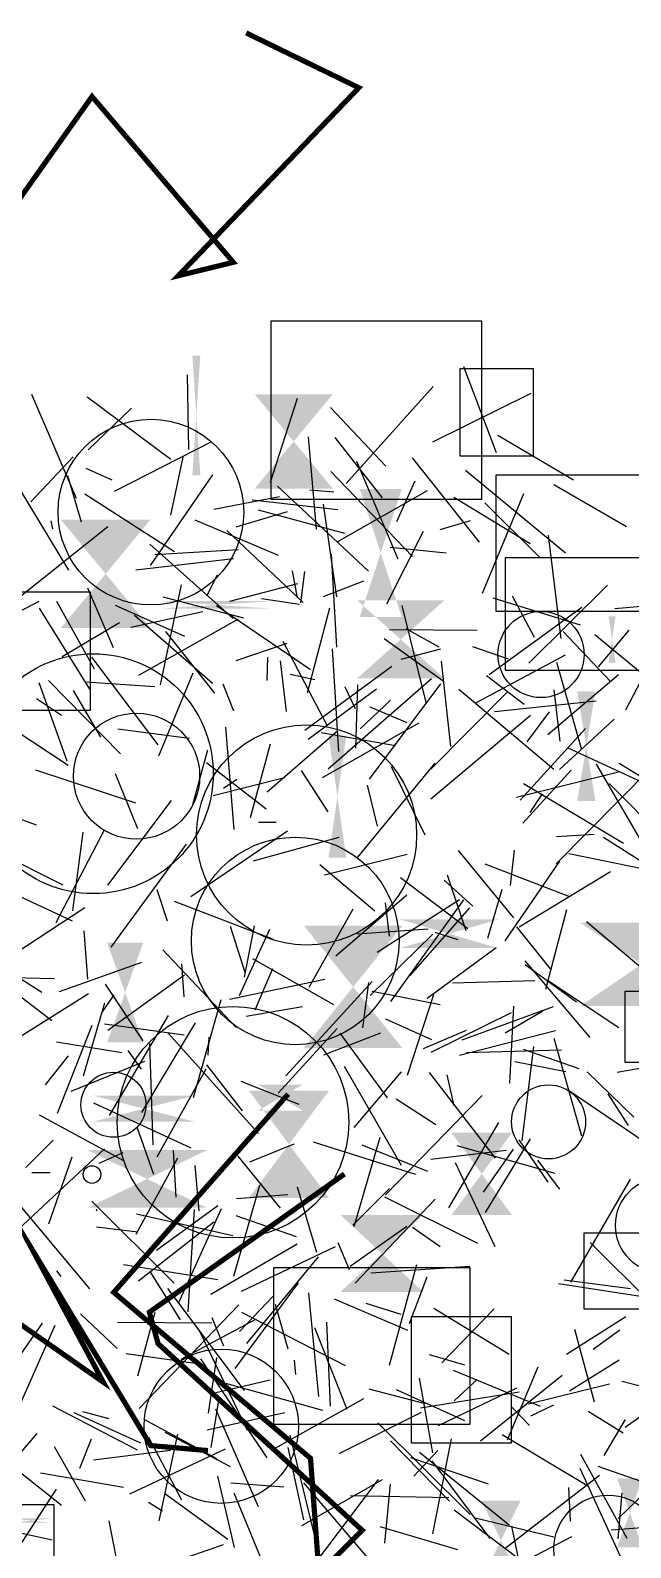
# Model space of a CAD drawing. Extents: x 39652501 to 39653363, y 39457785 to 39458687.
# Drawn here: x 39652754.6 to 39652812.2, y 39458531.9 to 39458677.4 of the extents above; entities that cross this region are included whole.
import ezdxf

# ---------------------------------------------------------------- set-up
doc = ezdxf.new("R2010")
doc.units = 0
doc.layers.get('0').update_dxf_attribs({"linetype": 'CONTINUOUS'})

msp = doc.modelspace()

# ---------------------------------------------------------------- linework, layer by layer
for p, q in [((39652769.8069, 39458637.1717), (39652769.6883, 39458644.3563)), ((39652799.3086, 39458636.8832), (39652796.1643, 39458645.1036)), ((39652784.8954, 39458633.933), (39652793.2342, 39458643.2443)), ((39652793.1928, 39458637.9183), (39652802.6252, 39458642.5989)), ((39652759.0261, 39458632.4831), (39652754.7534, 39458642.4489)), ((39652768.0781, 39458636.217), (39652760.0532, 39458642.2036)), ((39652760.1445, 39458637.1564), (39652764.316, 39458641.1409)), ((39652777.6544, 39458634.0602), (39652780.2384, 39458642.1104)), ((39652788.6985, 39458635.574), (39652783.403, 39458641.2314)), ((39652782.0482, 39458629.5452), (39652781.2929, 39458638.4164)), ((39652788.3702, 39458632.5379), (39652783.8359, 39458638.3319)), ((39652806.6991, 39458634.2527), (39652799.4337, 39458638.5154)), ((39652771.9783, 39458637.9188), (39652762.6486, 39458633.1658)), ((39652758.7195, 39458636.478), (39652754.6573, 39458632.1786)), ((39652762.465, 39458634.2519), (39652759.9788, 39458635.3563)), ((39652768.067, 39458630.8871), (39652769.2759, 39458636.4362)), ((39652785.8907, 39458636.0611), (39652789.8352, 39458626.6869)), ((39652791.2203, 39458636.375), (39652797.6658, 39458628.2901)), ((39652752.6104, 39458634.9879), (39652758.2686, 39458625.628)), ((39652758.1639, 39458634.6932), (39652759.493, 39458630.2624)), ((39652772.0922, 39458634.767), (39652766.092, 39458626.068)), ((39652783.4348, 39458635.0865), (39652791.2579, 39458626.9401)), ((39652789.7587, 39458630.271), (39652791.5221, 39458634.1748)), ((39652805.9306, 39458627.2448), (39652796.3463, 39458635.1838)), ((39652768.4232, 39458627.3592), (39652759.8429, 39458632.9125)), ((39652772.2003, 39458631.4765), (39652778.5019, 39458632.6926)), ((39652778.3253, 39458633.6581), (39652787.0467, 39458625.5108)), ((39652783.7179, 39458633.109), (39652781.418, 39458633.2786)), ((39652784.0221, 39458628.3328), (39652792.6839, 39458633.2567)), ((39652795.2075, 39458632.6242), (39652802.54, 39458628.17)), ((39652797.9571, 39458623.4011), (39652801.9207, 39458632.9827)), ((39652804.8117, 39458633.8248), (39652811.7756, 39458629.7882)), ((39652774.3391, 39458629.7842), (39652779.2642, 39458631.2401)), ((39652775.8905, 39458632.3652), (39652784.0879, 39458631.4372)), ((39652784.7776, 39458629.1379), (39652776.4787, 39458631.3838)), ((39652782.685, 39458631.9397), (39652783.984, 39458623.057)), ((39652803.439, 39458626.8618), (39652798.195, 39458632.0782)), ((39652762.0468, 39458629.7781), (39652752.7065, 39458622.3077)), ((39652756.7687, 39458629.564), (39652756.6059, 39458630.3308)), ((39652778.4056, 39458627.0103), (39652770.4062, 39458630.424)), ((39652793.9055, 39458629.5304), (39652796.8178, 39458630.3898)), ((39652766.0816, 39458628.1016), (39652774.049, 39458620.9902)), ((39652773.4384, 39458629.4161), (39652780.7724, 39458622.514)), ((39652792.2767, 39458629.326), (39652788.7543, 39458622.3594)), ((39652805.4994, 39458619.0485), (39652804.2938, 39458628.9644)), ((39652764.7243, 39458625.6424), (39652774.0786, 39458626.7432)), ((39652766.5478, 39458627.1169), (39652774.5665, 39458627.5956)), ((39652783.4569, 39458627.1436), (39652783.9681, 39458618.2224)), ((39652789.1027, 39458627.8276), (39652794.4716, 39458627.2813)), ((39652771.5361, 39458623.1526), (39652772.5625, 39458625.1621)), ((39652779.7249, 39458625.5595), (39652780.2036, 39458622.9697)), ((39652780.5592, 39458622.4725), (39652780.9262, 39458625.4784)), ((39652760.0969, 39458623.9206), (39652762.541, 39458618.1868)), ((39652767.0938, 39458614.6154), (39652769.1036, 39458624.1918)), ((39652780.2444, 39458624.3073), (39652773.7102, 39458622.6216)), ((39652786.5679, 39458624.5443), (39652782.6849, 39458623.0686)), ((39652809.9726, 39458624.1914), (39652802.4102, 39458616.6923)), ((39652755.409, 39458622.603), (39652746.0365, 39458617.7412)), ((39652760.7741, 39458616.1244), (39652757.1596, 39458622.6189)), ((39652762.7355, 39458622.2592), (39652769.3921, 39458619.295)), ((39652767.3288, 39458623.0571), (39652775.0437, 39458621.0409)), ((39652772.4695, 39458622.2396), (39652781.4834, 39458616.0997)), ((39652780.4107, 39458622.3118), (39652776.7695, 39458622.8771)), ((39652792.5574, 39458612.9254), (39652790.2649, 39458622.2206)), ((39652798.9659, 39458622.959), (39652807.335, 39458620.3671)), ((39652802.9469, 39458619.1614), (39652800.861, 39458623.1143)), ((39652819.4609, 39458622.7102), (39652810.6619, 39458621.9039)), ((39652755.4643, 39458621.9684), (39652760.2847, 39458614.208)), ((39652771.1415, 39458621.6221), (39652764.2514, 39458620.1125)), ((39652772.0672, 39458614.7367), (39652764.5982, 39458621.2681)), ((39652765.0175, 39458615.5364), (39652774.5672, 39458620.9539)), ((39652781.1759, 39458613.8401), (39652783.3217, 39458622.0044)), ((39652798.5954, 39458615.5989), (39652807.5057, 39458622.0538)), ((39652816.8343, 39458622.0768), (39652811.6799, 39458612.1723)), ((39652757.6703, 39458617.3468), (39652763.1642, 39458620.5988)), ((39652772.2864, 39458613.8059), (39652767.5881, 39458619.7319)), ((39652789.0402, 39458619.9177), (39652797.4515, 39458619.8539)), ((39652790.6176, 39458620.0223), (39652793.785, 39458618.258)), ((39652805.7037, 39458619.723), (39652810.2698, 39458614.9044)), ((39652808.7311, 39458619.4534), (39652814.3985, 39458614.7846)), ((39652809.0786, 39458616.3374), (39652812.0435, 39458619.8529)), ((39652779.2029, 39458618.5894), (39652774.329, 39458616.9246)), ((39652778.8122, 39458618.805), (39652783.0486, 39458610.7492)), ((39652783.5434, 39458618.0623), (39652784.1632, 39458608.2346)), ((39652788.5447, 39458619.0607), (39652794.1956, 39458614.9888)), ((39652793.9396, 39458618.0526), (39652790.1408, 39458617.0319)), ((39652800.4578, 39458617.0794), (39652797.0272, 39458618.2672)), ((39652760.4824, 39458617.2738), (39652766.8212, 39458608.8556)), ((39652777.3319, 39458615.0407), (39652777.3729, 39458617.2696)), ((39652779.1592, 39458612.0603), (39652778.61, 39458616.912)), ((39652789.2796, 39458616.3718), (39652780.9178, 39458610.2472)), ((39652794.9432, 39458608.6989), (39652794.0423, 39458616.876)), ((39652805.8844, 39458617.4541), (39652797.2845, 39458612.8454)), ((39652807.5099, 39458608.3797), (39652805.0943, 39458616.7558)), ((39652756.3577, 39458615.0322), (39652763.2609, 39458607.9903)), ((39652766.9477, 39458607.795), (39652770.2392, 39458615.7816)), ((39652781.903, 39458615.1002), (39652779.5202, 39458615.6154)), ((39652793.0649, 39458615.2082), (39652783.1588, 39458606.5128)), ((39652798.3555, 39458615.5161), (39652801.9558, 39458612.755)), ((39652804.2359, 39458609.8516), (39652811.009, 39458615.6059)), ((39652755.4301, 39458614.8437), (39652758.1172, 39458607.3134)), ((39652758.707, 39458614.0612), (39652761.3474, 39458609.6104)), ((39652766.5363, 39458614.4378), (39652759.9366, 39458614.8721)), ((39652773.0544, 39458614.7047), (39652774.0793, 39458612.1243)), ((39652787.7973, 39458614.2148), (39652781.2393, 39458609.3641)), ((39652784.7637, 39458614.4375), (39652785.7623, 39458612.3514)), ((39652785.9705, 39458614.623), (39652785.8043, 39458608.5431)), ((39652793.9377, 39458614.6993), (39652787.1128, 39458605.5612)), ((39652793.013, 39458606.519), (39652800.3198, 39458613.9136)), ((39652795.6872, 39458614.1873), (39652804.7953, 39458606.5152)), ((39652805.4081, 39458609.205), (39652804.8502, 39458614.1323)), ((39652755.198, 39458613.2922), (39652757.6035, 39458611.6956)), ((39652786.2459, 39458610.3936), (39652789.1593, 39458613.1502)), ((39652787.1764, 39458612.5117), (39652790.7042, 39458610.9912)), ((39652799.1269, 39458612.0519), (39652808.8814, 39458613.0822)), ((39652804.3479, 39458612.0276), (39652802.2185, 39458609.1552)), ((39652750.7119, 39458611.8678), (39652758.2449, 39458606.8978)), ((39652773.3163, 39458610.5652), (39652774.1083, 39458600.7559)), ((39652791.86, 39458610.935), (39652782.6069, 39458605.6908)), ((39652802.5835, 39458611.6646), (39652793.0094, 39458603.6438)), ((39652805.3639, 39458606.4882), (39652810.5853, 39458611.3151)), ((39652763.0119, 39458610.4053), (39652769.8387, 39458609.5112)), ((39652784.0846, 39458610.1992), (39652777.3216, 39458604.3307)), ((39652782.5009, 39458610.0477), (39652789.6399, 39458608.7939)), ((39652801.5805, 39458603.5642), (39652807.8345, 39458610.4192)), ((39652770.1798, 39458603.1473), (39652771.6334, 39458608.3895)), ((39652777.6106, 39458608.9286), (39652775.6749, 39458601.8453)), ((39652806.093, 39458608.6213), (39652815.2992, 39458604.3632)), ((39652764.731, 39458603.2744), (39652755.1281, 39458606.428)), ((39652771.49, 39458607.1611), (39652777.2192, 39458602.7395)), ((39652783.1642, 39458602.433), (39652780.6178, 39458606.3956)), ((39652786.0181, 39458598.0948), (39652793.4281, 39458607.0933)), ((39652792.4747, 39458600.1895), (39652789.2307, 39458606.7628)), ((39652811.0015, 39458606.2523), (39652801.2252, 39458603.8042)), ((39652806.4876, 39458606.4313), (39652801.8414, 39458601.3623)), ((39652805.0347, 39458597.4349), (39652814.1072, 39458606.6213)), ((39652814.3519, 39458597.6268), (39652808.8957, 39458607.0099)), ((39652811.0881, 39458607.0924), (39652819.4708, 39458601.951)), ((39652764.9127, 39458600.822), (39652762.7724, 39458606.0791)), ((39652778.9847, 39458605.6949), (39652772.1493, 39458603.9859)), ((39652773.1327, 39458604.7036), (39652774.4109, 39458605.5667)), ((39652787.9117, 39458601.0499), (39652786.947, 39458604.9868)), ((39652811.4985, 39458599.393), (39652801.8876, 39458605.1335)), ((39652820.0141, 39458595.19), (39652810.1011, 39458605.1409)), ((39652755.2095, 39458601.1679), (39652747.1074, 39458604.0825)), ((39652768.1194, 39458603.5196), (39652761.9968, 39458595.4024)), ((39652802.5412, 39458602.3798), (39652803.722, 39458604.1627)), ((39652757.0767, 39458591.8092), (39652761.7261, 39458600.7119)), ((39652759.6418, 39458600.4712), (39652758.6496, 39458592.945)), ((39652779.2712, 39458600.5945), (39652770.0002, 39458594.2762)), ((39652776.4745, 39458601.4508), (39652778.1845, 39458601.4318)), ((39652757.7462, 39458595.4029), (39652749.359, 39458599.5976)), ((39652769.5439, 39458599.3291), (39652762.3155, 39458589.4423)), ((39652784.1965, 39458599.9736), (39652775.9681, 39458597.7117)), ((39652805.0794, 39458600.0599), (39652808.6868, 39458600.2935)), ((39652818.3689, 39458594.3859), (39652809.5667, 39458599.9878)), ((39652782.8061, 39458596.4068), (39652790.7413, 39458598.3644)), ((39652800.9903, 39458592.266), (39652795.6753, 39458598.7197)), ((39652805.3644, 39458597.7152), (39652800.106, 39458590.0523)), ((39652800.6558, 39458595.3839), (39652801.0415, 39458598.7717)), ((39652815.0195, 39458596.627), (39652806.2442, 39458598.4081)), ((39652758.6604, 39458591.9607), (39652749.4078, 39458596.2486)), ((39652787.6426, 39458592.9244), (39652782.3772, 39458597.3441)), ((39652796.5671, 39458591.2187), (39652790.1136, 39458596.1034)), ((39652796.4124, 39458591.0112), (39652794.6087, 39458596.3694)), ((39652806.3564, 39458594.285), (39652798.222, 39458597.4254)), ((39652801.4752, 39458591.4219), (39652810.2375, 39458596.723)), ((39652766.729, 39458594.9922), (39652767.7448, 39458591.9877)), ((39652797.0362, 39458593.4037), (39652794.2887, 39458595.8896)), ((39652798.4939, 39458590.3206), (39652799.8638, 39458595.0298)), ((39652753.1246, 39458588.8592), (39652759.8296, 39458593.2515)), ((39652768.3972, 39458593.8707), (39652777.9004, 39458590.2174)), ((39652785.5312, 39458593.1052), (39652781.3253, 39458585.5857)), ((39652790.719, 39458594.4537), (39652783.9185, 39458588.592)), ((39652787.8776, 39458588.9645), (39652795.7543, 39458594.0249)), ((39652788.6254, 39458593.7186), (39652789.0254, 39458590.5046)), ((39652789.1685, 39458584.2482), (39652796.1865, 39458594.0041)), ((39652796.719, 39458593.2171), (39652790.9863, 39458586.7238)), ((39652806.0252, 39458593.0399), (39652804.0227, 39458585.4123)), ((39652815.3953, 39458585.6152), (39652807.9477, 39458591.8915)), ((39652755.7026, 39458585.1215), (39652747.2012, 39458590.4367)), ((39652759.7302, 39458591.0228), (39652760.1038, 39458586.3774)), ((39652775.1994, 39458587.0158), (39652773.8075, 39458591.4509)), ((39652774.6784, 39458584.8229), (39652777.5877, 39458591.1833)), ((39652776.0654, 39458591.5125), (39652775.1238, 39458586.5789)), ((39652792.7621, 39458591.1851), (39652785.9422, 39458590.7128)), ((39652793.1932, 39458590.7001), (39652787.2005, 39458584.8145)), ((39652795.6247, 39458590.1552), (39652793.4433, 39458590.869)), ((39652804.4964, 39458587.3849), (39652801.2491, 39458591.42)), ((39652756.6716, 39458582.3767), (39652748.4398, 39458588.7163)), ((39652767.3047, 39458589.2014), (39652774.3602, 39458581.7661)), ((39652799.2716, 39458589.3837), (39652792.6503, 39458584.5233)), ((39652757.4165, 39458585.2012), (39652765.3098, 39458588.0319)), ((39652769.3478, 39458584.6925), (39652769.1275, 39458587.87)), ((39652775.9001, 39458588.3637), (39652783.6689, 39458583.9662)), ((39652776.1726, 39458583.4449), (39652777.8789, 39458587.4261)), ((39652808.3101, 39458580.8056), (39652802.0611, 39458588.1343)), ((39652802.0721, 39458587.7931), (39652806.984, 39458584.2082)), ((39652756.9297, 39458586.4125), (39652749.4885, 39458586.6084)), ((39652761.77, 39458585.9163), (39652765.4115, 39458580.4791)), ((39652762.0463, 39458581.5034), (39652769.396, 39458586.7963)), ((39652782.8522, 39458586.3548), (39652773.7022, 39458584.4335)), ((39652787.3922, 39458586.1799), (39652779.1084, 39458577.1161)), ((39652787.0355, 39458586.0791), (39652786.4577, 39458581.7342)), ((39652802.9959, 39458586.2356), (39652795.097, 39458586.0109)), ((39652811.039, 39458581.7303), (39652804.1885, 39458586.2634)), ((39652760.1969, 39458584.9855), (39652751.9109, 39458579.7705)), ((39652761.5176, 39458583.2594), (39652762.6525, 39458584.8814)), ((39652770.262, 39458575.0495), (39652772.8949, 39458584.4369)), ((39652793.904, 39458583.9196), (39652787.3903, 39458585.2019)), ((39652793.2821, 39458584.8804), (39652790.7384, 39458577.1525)), ((39652761.7277, 39458584.0725), (39652759.6619, 39458577.099)), ((39652767.8377, 39458582.8988), (39652762.1676, 39458573.3261)), ((39652775.3186, 39458582.8543), (39652780.7133, 39458583.7588)), ((39652793.0577, 39458579.38), (39652800.7483, 39458583.182)), ((39652796.0125, 39458580.5691), (39652804.7848, 39458583.7794)), ((39652803.7644, 39458583.3222), (39652800.1341, 39458581.2078)), ((39652800.9307, 39458583.8053), (39652800.5439, 39458576.4227)), ((39652760.492, 39458581.9534), (39652757.1963, 39458573.5025)), ((39652769.3671, 39458581.0209), (39652761.718, 39458582.0725)), ((39652765.289, 39458573.5962), (39652770.4587, 39458582.1988)), ((39652784.0326, 39458581.6674), (39652778.3818, 39458575.4623)), ((39652793.1033, 39458580.5812), (39652788.7012, 39458582.5476)), ((39652796.3975, 39458581.455), (39652792.288, 39458579.6941)), ((39652804.9755, 39458581.4414), (39652795.7527, 39458579.0784)), ((39652757.1041, 39458580.3763), (39652763.3861, 39458579.3663)), ((39652766.4026, 39458570.5062), (39652766.0795, 39458580.2224)), ((39652767.8401, 39458581.1996), (39652776.4851, 39458571.5846)), ((39652771.7317, 39458580.8332), (39652771.6458, 39458579.1051)), ((39652788.178, 39458581.2022), (39652782.7332, 39458579.1121)), ((39652784.2883, 39458581.2015), (39652788.8315, 39458575.0118)), ((39652804.804, 39458580.7261), (39652807.4621, 39458571.3667)), ((39652758.2215, 39458579.0323), (39652756.0377, 39458576.264)), ((39652758.5315, 39458575.635), (39652765.5934, 39458578.5366)), ((39652763.9462, 39458579.5447), (39652765.2379, 39458577.7551)), ((39652796.4345, 39458579.3478), (39652805.55, 39458579.6013)), ((39652801.7645, 39458570.8888), (39652802.9013, 39458579.9417)), ((39652807.2479, 39458577.7946), (39652801.8888, 39458579.6529)), ((39652810.8924, 39458577.4821), (39652819.5219, 39458579.0319)), ((39652771.4232, 39458577.7542), (39652766.7529, 39458569.3136)), ((39652771.5053, 39458578.1803), (39652774.9093, 39458573.7481)), ((39652784.6944, 39458578.0486), (39652790.1844, 39458568.5492)), ((39652790.1778, 39458577.5135), (39652785.6341, 39458572.1594)), ((39652792.8601, 39458577.4205), (39652799.179, 39458569.2128)), ((39652794.5625, 39458577.2228), (39652795.2206, 39458574.2529)), ((39652805.9507, 39458577.5034), (39652801.0831, 39458578.4738)), ((39652808.0222, 39458577.5002), (39652812.4719, 39458573.161)), ((39652780.3761, 39458574.3534), (39652774.8292, 39458576.5721)), ((39652815.6626, 39458569.3044), (39652806.1324, 39458575.7774)), ((39652770.0342, 39458570.1916), (39652760.7014, 39458574.481)), ((39652788.6552, 39458565.7045), (39652797.9273, 39458575.2155)), ((39652793.5032, 39458572.4209), (39652789.6806, 39458574.885)), ((39652811.9647, 39458572.3647), (39652810.0228, 39458575.3855)), ((39652755.446, 39458573.3694), (39652763.559, 39458569.0087)), ((39652766.4564, 39458567.6666), (39652764.8708, 39458572.0903)), ((39652799.5085, 39458572.6549), (39652794.7234, 39458564.4561)), ((39652761.7358, 39458570.1104), (39652752.4499, 39458561.4667)), ((39652756.8028, 39458570.9598), (39652754.1894, 39458568.3334)), ((39652768.3015, 39458569.9712), (39652768.5483, 39458565.4878)), ((39652779.87, 39458570.5551), (39652775.6234, 39458568.8282)), ((39652791.5735, 39458567.6688), (39652781.7603, 39458570.7441)), ((39652785.6581, 39458562.6717), (39652788.1412, 39458571.238)), ((39652792.715, 39458567.9362), (39652786.4315, 39458570.4791)), ((39652793.001, 39458569.1284), (39652800.2491, 39458569.9985)), ((39652804.9304, 39458567.7467), (39652795.5515, 39458570.3996)), ((39652800.9182, 39458570.0697), (39652798.0281, 39458565.9723)), ((39652798.2551, 39458564.0107), (39652802.5611, 39458571.0877)), ((39652804.2594, 39458566.9087), (39652801.487, 39458570.9823)), ((39652758.6036, 39458569.3074), (39652756.3457, 39458562.8969)), ((39652763.491, 39458569.7371), (39652761.1658, 39458568.6983)), ((39652768.7081, 39458569.207), (39652764.7285, 39458561.914)), ((39652770.7931, 39458564.1534), (39652770.418, 39458568.5093)), ((39652774.4929, 39458569.4071), (39652778.5808, 39458564.4393)), ((39652795.3598, 39458568.802), (39652799.1434, 39458560.7536)), ((39652805.3797, 39458566.2541), (39652803.2834, 39458569.0272)), ((39652754.7606, 39458567.8441), (39652756.5138, 39458567.8386)), ((39652812.1151, 39458567.1975), (39652806.4133, 39458557.3397)), ((39652751.9682, 39458566.634), (39652760.2747, 39458556.673)), ((39652776.5984, 39458566.6073), (39652774.0866, 39458557.8864)), ((39652774.3713, 39458565.3464), (39652779.3071, 39458565.7382)), ((39652780.2031, 39458566.4724), (39652782.0566, 39458560.1943)), ((39652785.5341, 39458562.7904), (39652789.0626, 39458566.3121)), ((39652788.5653, 39458565.507), (39652797.4784, 39458561.0833)), ((39652760.5088, 39458565.0989), (39652768.3937, 39458557.2445)), ((39652761.0269, 39458564.1221), (39652760.956, 39458564.3312)), ((39652766.7217, 39458560.4042), (39652772.5905, 39458564.6738)), ((39652768.8264, 39458555.3077), (39652772.9543, 39458564.3771)), ((39652770.3182, 39458564.31), (39652769.7221, 39458554.4792)), ((39652785.758, 39458557.2211), (39652793.4312, 39458565.2761)), ((39652760.9438, 39458562.6395), (39652764.9138, 39458562.1698)), ((39652764.7815, 39458563.8724), (39652774.027, 39458561.8056)), ((39652764.9708, 39458557.471), (39652772.1949, 39458563.1041)), ((39652780.1242, 39458561.6833), (39652774.3346, 39458563.6948)), ((39652785.2885, 39458558.8484), (39652790.7104, 39458562.6853)), ((39652793.9151, 39458560.7255), (39652791.2728, 39458562.5822)), ((39652784.0816, 39458561.1433), (39652785.1809, 39458558.5271)), ((39652814.1188, 39458555.3334), (39652808.2945, 39458561.1266)), ((39652780.193, 39458560.959), (39652771.9088, 39458556.137)), ((39652774.8658, 39458556.4656), (39652783.8831, 39458560.7586)), ((39652782.2188, 39458559.7546), (39652775.3447, 39458551.4587)), ((39652757.1281, 39458558.4244), (39652757.536, 39458557.8838)), ((39652772.5939, 39458557.5403), (39652763.549, 39458559.0055)), ((39652768.997, 39458553.7263), (39652766.1027, 39458558.345)), ((39652796.7627, 39458558.8207), (39652787.2474, 39458558.181)), ((39652791.6514, 39458558.9996), (39652789.0334, 39458549.3484)), ((39652775.1364, 39458546.9533), (39652767.8089, 39458556.7309)), ((39652780.2968, 39458557.2544), (39652774.2295, 39458549.0492)), ((39652792.6381, 39458557.8193), (39652790.9434, 39458553.3326)), ((39652813.122, 39458555.961), (39652805.2618, 39458557.1524)), ((39652805.8084, 39458557.5469), (39652812.1738, 39458556.7358)), ((39652777.9201, 39458556.0164), (39652774.6637, 39458552.5896)), ((39652782.2889, 39458546.3532), (39652781.3001, 39458556.2978)), ((39652783.7529, 39458555.7187), (39652790.7865, 39458552.7389)), ((39652790.1764, 39458554.2256), (39652786.8201, 39458555.2745)), ((39652759.4356, 39458554.2777), (39652762.9314, 39458550.962)), ((39652766.5453, 39458554.4059), (39652764.8709, 39458548.3273)), ((39652774.6, 39458555.1387), (39652765.0544, 39458545.2023)), ((39652773.1726, 39458551.1988), (39652772.053, 39458553.9142)), ((39652774.8504, 39458554.4422), (39652784.7854, 39458549.3293)), ((39652779.3495, 39458550.908), (39652778.1301, 39458555.1801)), ((39652793.2965, 39458554.843), (39652800.5426, 39458550.4341)), ((39652794.0578, 39458549.586), (39652799.0893, 39458554.7545)), ((39652811.7297, 39458554.0016), (39652806.0323, 39458550.4017)), ((39652751.7241, 39458547.5347), (39652755.7911, 39458553.4093)), ((39652756.9738, 39458553.1644), (39652753.3207, 39458544.9375)), ((39652762.9527, 39458553.4863), (39652772.0263, 39458553.4129)), ((39652776.1529, 39458553.7238), (39652769.0535, 39458549.9141)), ((39652770.8339, 39458552.6307), (39652775.404, 39458543.1391)), ((39652781.8516, 39458552.9921), (39652784.975, 39458545.1476)), ((39652783.0113, 39458553.4918), (39652783.3761, 39458545.4255)), ((39652806.7812, 39458552.8277), (39652808.6742, 39458545.839)), ((39652811.126, 39458552.7146), (39652808.5976, 39458550.8614)), ((39652770.8829, 39458549.4689), (39652763.7913, 39458550.4396)), ((39652777.3261, 39458540.4919), (39652770.9613, 39458549.9823)), ((39652771.6932, 39458544.7706), (39652772.4942, 39458550.1111)), ((39652779.907, 39458549.8454), (39652780.0408, 39458548.4829)), ((39652796.2667, 39458549.3743), (39652792.8826, 39458550.343)), ((39652811.089, 39458549.8611), (39652806.3104, 39458546.887)), ((39652793.2134, 39458540.9587), (39652791.9374, 39458548.1044)), ((39652795.1459, 39458548.8805), (39652803.5151, 39458545.4262)), ((39652797.4688, 39458547.9973), (39652795.2644, 39458545.9505)), ((39652805.6162, 39458548.3769), (39652797.7855, 39458542.0882)), ((39652803.2679, 39458549.1643), (39652800.3285, 39458542.1782)), ((39652819.0177, 39458548.5994), (39652811.6437, 39458543.3822)), ((39652777.6183, 39458547.9319), (39652772.4086, 39458546.7185)), ((39652782.6725, 39458545.0342), (39652773.3464, 39458547.6136)), ((39652787.0773, 39458547.0892), (39652792.4345, 39458545.7039)), ((39652789.6751, 39458547.0291), (39652796.2492, 39458544.0476)), ((39652801.4882, 39458546.7778), (39652792.0218, 39458545.2374)), ((39652793.7517, 39458543.5677), (39652801.2576, 39458547.2047)), ((39652810.1465, 39458547.5574), (39652802.3838, 39458545.6358)), ((39652811.3399, 39458547.8327), (39652819.0999, 39458545.8522)), ((39652756.735, 39458545.4571), (39652764.8625, 39458541.2479)), ((39652771.9638, 39458541.4591), (39652772.7016, 39458546.1675)), ((39652772.3599, 39458545.1945), (39652776.4696, 39458535.816)), ((39652777.874, 39458541.2651), (39652786.5767, 39458546.1838)), ((39652800.7879, 39458545.3382), (39652802.4753, 39458543.5772)), ((39652802.5974, 39458544.5139), (39652804.8098, 39458545.5655)), ((39652765.1953, 39458541.8886), (39652758.8278, 39458544.7884)), ((39652759.6014, 39458544.933), (39652762.1381, 39458544.2614)), ((39652772.4824, 39458540.3905), (39652765.5787, 39458544.1093)), ((39652779.0049, 39458544.792), (39652771.5795, 39458543.1243)), ((39652784.2201, 39458540.9085), (39652792.1142, 39458544.8692)), ((39652787.9256, 39458543.8206), (39652796.7978, 39458535.0431)), ((39652808.0952, 39458544.9456), (39652811.4714, 39458542.878)), ((39652811.6513, 39458544.1601), (39652809.5999, 39458540.6899)), ((39652748.5914, 39458543.103), (39652757.6032, 39458535.934)), ((39652749.5046, 39458536.1239), (39652755.2537, 39458542.8244)), ((39652759.3702, 39458539.4775), (39652760.485, 39458542.3033)), ((39652769.133, 39458536.4308), (39652765.9747, 39458542.4454)), ((39652766.9745, 39458534.4455), (39652768.7693, 39458542.7395)), ((39652773.8176, 39458539.6311), (39652767.5321, 39458542.9225)), ((39652781.8122, 39458533.2352), (39652779.5258, 39458542.6623)), ((39652793.1956, 39458533.1935), (39652794.9844, 39458542.3156)), ((39652799.8406, 39458542.7122), (39652808.1447, 39458537.7586)), ((39652756.8917, 39458541.5769), (39652759.8576, 39458536.3516)), ((39652760.6583, 39458540.2726), (39652768.0539, 39458541.2194)), ((39652773.3023, 39458541.2974), (39652764.1147, 39458536.983)), ((39652779.3144, 39458541.4865), (39652780.8204, 39458534.5418)), ((39652789.1488, 39458542.1253), (39652794.7981, 39458536.3238)), ((39652793.6863, 39458541.1692), (39652791.3742, 39458538.7143)), ((39652800.5486, 39458534.0021), (39652791.9334, 39458540.982)), ((39652811.8344, 39458532.7511), (39652807.3943, 39458540.7884)), ((39652798.5602, 39458537.9682), (39652791.0995, 39458540.4898)), ((39652798.6914, 39458532.7521), (39652793.1306, 39458540.1911)), ((39652811.5946, 39458530.188), (39652807.3318, 39458539.456)), ((39652809.019, 39458539.6675), (39652817.8155, 39458536.6303)), ((39652815.7418, 39458539.277), (39652810.9926, 39458534.6607)), ((39652763.5487, 39458537.6394), (39652755.5802, 39458539.0197)), ((39652774.1958, 39458531.8808), (39652772.5783, 39458538.7317)), ((39652773.8517, 39458538.0747), (39652778.9055, 39458537.6993)), ((39652780.6524, 39458533.9756), (39652788.381, 39458538.4012)), ((39652780.8192, 39458538.0892), (39652788.0365, 39458529.5959)), ((39652781.6021, 39458529.9417), (39652788.0038, 39458538.411)), ((39652789.1252, 39458537.9419), (39652788.5806, 39458532.308)), ((39652809.1925, 39458538.7756), (39652800.1088, 39458531.7454)), ((39652757.082, 39458537.4723), (39652753.1675, 39458531.3939)), ((39652773.5359, 39458532.6521), (39652767.5222, 39458537.0313)), ((39652776.7734, 39458530.7153), (39652774.1478, 39458537.0954)), ((39652794.736, 39458536.6455), (39652785.3122, 39458536.8295)), ((39652806.4231, 39458534.3998), (39652806.2346, 39458537.6395)), ((39652810.9904, 39458532.7133), (39652811.3512, 39458537.1112)), ((39652765.9523, 39458536.2175), (39652767.2853, 39458535.3965)), ((39652795.268, 39458535.4871), (39652801.5153, 39458530.7466)), ((39652748.4616, 39458534.4019), (39652756.6971, 39458532.6127)), ((39652763.4833, 39458527.7999), (39652762.159, 39458534.4283)), ((39652788.127, 39458533.8842), (39652795.5785, 39458531.7013)), ((39652804.8208, 39458532.8674), (39652797.252, 39458534.688)), ((39652802.5686, 39458525.218), (39652800.798, 39458533.9251)), ((39652810.3041, 39458533.5724), (39652819.958, 39458534.3151)), ((39652765.7855, 39458529.6236), (39652773.1172, 39458532.1681)), ((39652806.5154, 39458532.8982), (39652801.001, 39458530.0303))]:
    msp.add_line(p, q)
at = {"const_width": 0.5}
for points in [[(39652740.3098, 39458630.7228), (39652745.3076, 39458650.3957), (39652748.0347, 39458653.3919), (39652760.5233, 39458671.0399), (39652774.0732, 39458655.138), (39652768.7981, 39458653.8532), (39652786.1119, 39458671.8812), (39652775.313, 39458677.1378)], [(39652784.7304, 39458567.7013), (39652766.026, 39458554.4517), (39652766.8553, 39458551.4376), (39652786.4376, 39458533.529), (39652782.2884, 39458529.3961), (39652781.4771, 39458540.4342), (39652762.6049, 39458556.3499), (39652779.3299, 39458575.361)], [(39652698.0614, 39458570.7929), (39652712.2391, 39458565.3843), (39652729.4805, 39458571.5816), (39652746.3689, 39458558.3792), (39652761.5972, 39458547.7453), (39652754.903, 39458560.2575), (39652766.1603, 39458541.6526), (39652771.6439, 39458541.1728)]]:
    msp.add_lwpolyline(points, dxfattribs=at)
for centre, radius in [((39652766.171, 39458631.1814), 8.9033), ((39652803.5837, 39458617.5254), 4.1313), ((39652760.6448, 39458606.0913), 11.5003), ((39652764.7955, 39458605.8565), 6.0519), ((39652781.0994, 39458600.221), 10.5564), ((39652780.0147, 39458590.0525), 9.9551), ((39652774.044, 39458572.6682), 11.1025), ((39652762.5822, 39458574.3399), 3.1174), ((39652804.307, 39458572.7034), 3.5503), ((39652760.5247, 39458567.6506), 0.8457), ((39652815.3266, 39458562.7763), 4.6063), ((39652772.9174, 39458543.5118), 7.4009), ((39652809.9989, 39458531.7111), 5.1923)]:
    msp.add_circle(centre, radius)
for points in [[(39652770.1476, 39458634.7207), (39652770.9089, 39458634.7207), (39652770.9089, 39458646.1898), (39652770.1476, 39458646.1898)], [(39652776.1155, 39458633.4333), (39652783.615, 39458633.4333), (39652783.615, 39458642.4904), (39652776.1155, 39458642.4904)], [(39652786.193, 39458621.1107), (39652790.2256, 39458621.1107), (39652790.2256, 39458633.4105), (39652786.193, 39458633.4105)], [(39652757.5295, 39458620.0581), (39652766.1349, 39458620.0581), (39652766.1349, 39458630.4661), (39652757.5295, 39458630.4661)], [(39652766.9159, 39458621.9142), (39652777.9242, 39458621.9142), (39652777.9242, 39458622.6592), (39652766.9159, 39458622.6592)], [(39652785.9575, 39458615.2411), (39652794.3048, 39458615.2411), (39652794.3048, 39458622.7081), (39652785.9575, 39458622.7081)], [(39652810.0538, 39458616.74), (39652810.7371, 39458616.74), (39652810.7371, 39458621.2018), (39652810.0538, 39458621.2018)], [(39652807.0518, 39458603.4635), (39652808.7998, 39458603.4635), (39652808.7998, 39458613.9888), (39652807.0518, 39458613.9888)], [(39652783.2098, 39458598.0535), (39652784.9046, 39458598.0535), (39652784.9046, 39458609.7261), (39652783.2098, 39458609.7261)], [(39652790.0216, 39458589.3629), (39652799.4991, 39458589.3629), (39652799.4991, 39458592.1208), (39652790.0216, 39458592.1208)], [(39652807.3301, 39458583.8014), (39652819.1301, 39458583.8014), (39652819.1301, 39458591.8211), (39652807.3301, 39458591.8211)], [(39652780.8509, 39458579.7775), (39652790.2839, 39458579.7775), (39652790.2839, 39458591.5066), (39652780.8509, 39458591.5066)], [(39652761.9713, 39458580.3206), (39652765.4371, 39458580.3206), (39652765.4371, 39458589.889), (39652761.9713, 39458589.889)], [(39652775.569, 39458565.4156), (39652783.2493, 39458565.4156), (39652783.2493, 39458575.6835), (39652775.569, 39458575.6835)], [(39652776.4408, 39458573.7715), (39652780.7467, 39458573.7715), (39652780.7467, 39458576.2843), (39652776.4408, 39458576.2843)], [(39652760.6539, 39458572.723), (39652770.3454, 39458572.723), (39652770.3454, 39458575.2148), (39652760.6539, 39458575.2148)], [(39652794.9998, 39458563.763), (39652800.7951, 39458563.763), (39652800.7951, 39458571.6597), (39652794.9998, 39458571.6597)], [(39652760.0868, 39458564.4599), (39652771.5485, 39458564.4599), (39652771.5485, 39458569.9893), (39652760.0868, 39458569.9893)], [(39652784.3436, 39458556.3836), (39652792.3031, 39458556.3836), (39652792.3031, 39458563.7738), (39652784.3436, 39458563.7738)], [(39652810.8746, 39458531.8917), (39652813.3224, 39458531.8917), (39652813.3224, 39458538.5181), (39652810.8746, 39458538.5181)], [(39652797.8456, 39458528.7408), (39652801.6275, 39458528.7408), (39652801.6275, 39458536.3818), (39652797.8456, 39458536.3818)], [(39652752.7579, 39458534.2584), (39652756.7059, 39458534.2584), (39652756.7059, 39458534.6706), (39652752.7579, 39458534.6706)]]:
    msp.add_solid(points)
for points in [[(39652777.663, 39458632.408), (39652797.9042, 39458632.408), (39652797.9042, 39458649.5015), (39652777.663, 39458649.5015)], [(39652795.7972, 39458636.5732, 19730366.2), (39652802.8466, 39458636.5732, 19730366.2), (39652802.8466, 39458644.9135, 19730366.2), (39652795.7972, 39458644.9135, 19730366.2)], [(39652799.2389, 39458621.669), (39652815.6287, 39458621.669), (39652815.6287, 39458634.7325), (39652799.2389, 39458634.7325)], [(39652800.1516, 39458616.0218, 19730366.2), (39652820.2207, 39458616.0218, 19730366.2), (39652820.2207, 39458626.7847, 19730366.2), (39652800.1516, 39458626.7847, 19730366.2)], [(39652748.392, 39458612.2002), (39652760.3841, 39458612.2002), (39652760.3841, 39458623.5038), (39652748.392, 39458623.5038)], [(39652811.6278, 39458578.4219), (39652820.3277, 39458578.4219), (39652820.3277, 39458585.1958), (39652811.6278, 39458585.1958)], [(39652807.6737, 39458554.7562), (39652813.815, 39458554.7562), (39652813.815, 39458562.0291), (39652807.6737, 39458562.0291)], [(39652777.9326, 39458543.7085), (39652796.7972, 39458543.7085), (39652796.7972, 39458558.6866), (39652777.9326, 39458558.6866)], [(39652791.1434, 39458541.9267), (39652800.7492, 39458541.9267), (39652800.7492, 39458553.9992), (39652791.1434, 39458553.9992)], [(39652744.4662, 39458522.3507, 19730366.2), (39652756.8837, 39458522.3507, 19730366.2), (39652756.8837, 39458535.9612, 19730366.2), (39652744.4662, 39458535.9612, 19730366.2)]]:
    msp.add_3dface(points)

doc.saveas('drawing.dxf')
